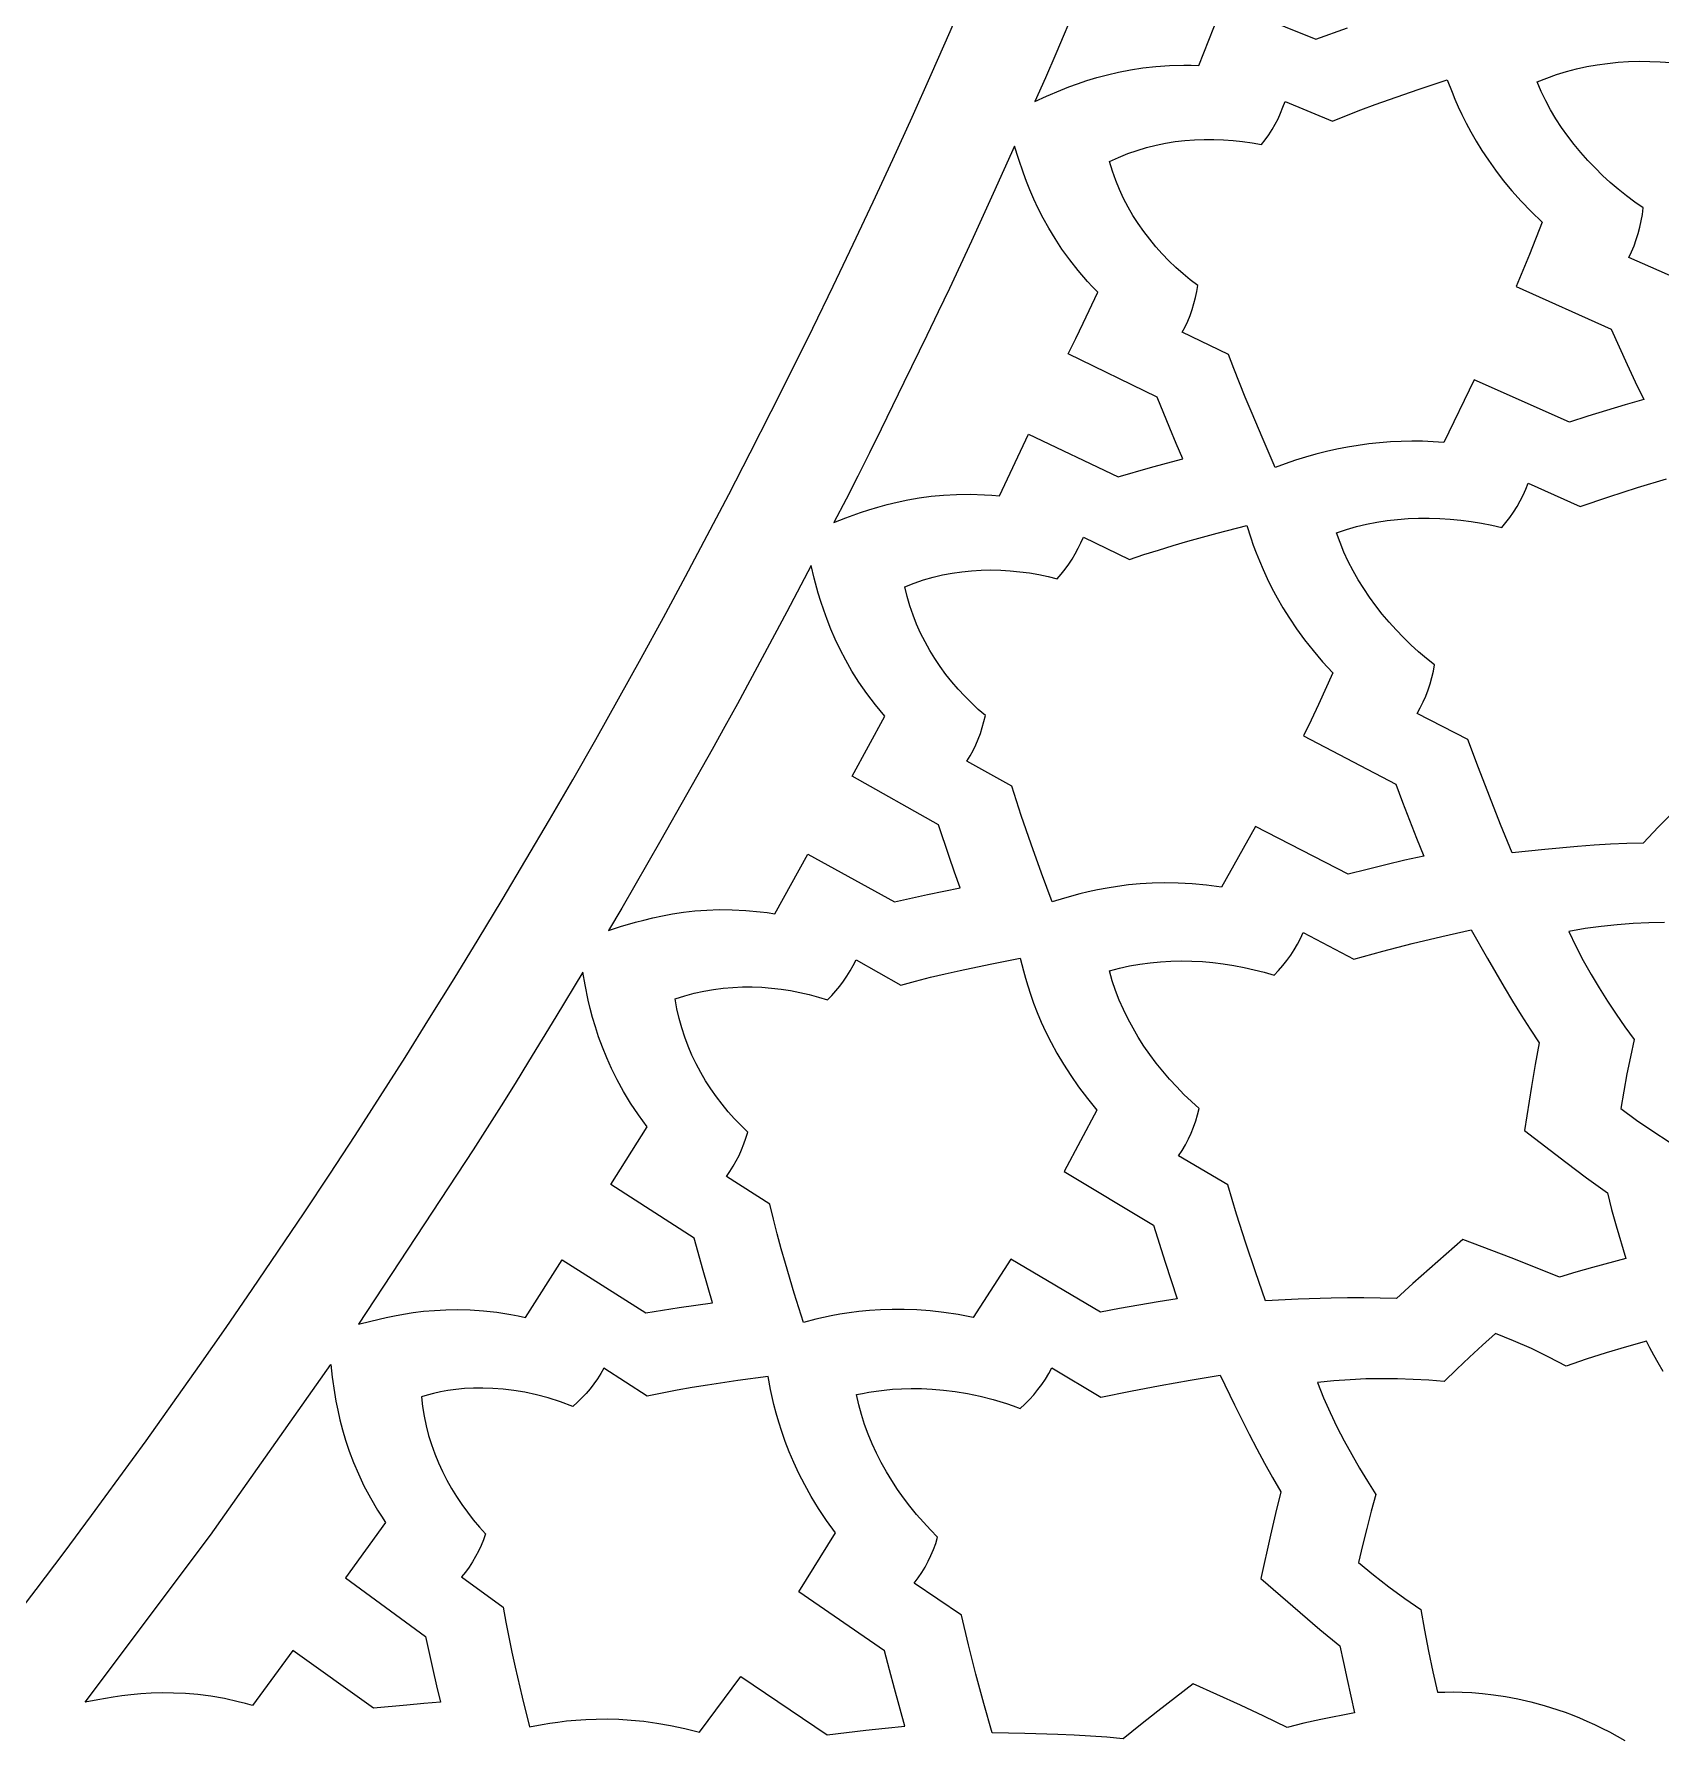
# Model space of a CAD drawing. Extents: x -550 to 550, y -550 to 550.
# Drawn here: x 283.1 to 358.2, y -221.1 to -142.3 of the extents above; entities that cross this region are included whole.
import ezdxf

# ---------------------------------------------------------------- set-up
doc = ezdxf.new("R2010")
doc.units = 0
doc.layers.add('LAYER_1', color=18, linetype='CONTINUOUS')
doc.layers.add('LAYER_10', color=4, linetype='CONTINUOUS')

msp = doc.modelspace()

# ---------------------------------------------------------------- linework, layer by layer
at = {"layer": 'LAYER_1'}
msp.add_lwpolyline([(0, 549.9999999999998, 0.4142135623730951), (-550, -4.34e-14, 0.4142135623730951), (0, -549.9999999999998, 0.4142135623730951), (550, -4.34e-14, 0.4142135623730951)], format="xyb", close=True, dxfattribs=at)
for points in [[(331.2222191807602, -140.9592724454674), (330.278017865209, -143.1768356050736), (329.7957196298548, -144.2811127171955), (329.3046569824219, -145.3815155029297), (329.8492756342868, -145.1372206984361), (330.5091155769344, -144.8547151811519), (330.882187758183, -144.7066902351865), (331.2839983331848, -144.5581808069913), (331.7145249922924, -144.4122096285555), (332.1737454258584, -144.2717994318684), (332.6616373242352, -144.1399729489194), (333.1781783777753, -144.0197529116976), (333.7233462768312, -143.9141620521923), (334.2971187117556, -143.8262231023929), (334.8994733729008, -143.7589587942886), (335.5303879506196, -143.7153918598686), (336.1898401352643, -143.6985450311224), (336.5302608584191, -143.7010862601235), (336.8778076171875, -143.7114410400391), (338.0448608398438, -140.7855529785156), (342.2884216308594, -142.5019226074219), (343.7477800434336, -141.9805857283103)], [(359.1520385742188, -153.6474761962891), (356.7376708984375, -152.5868988037109), (356.8671081199871, -152.3176081360287), (356.9836448045365, -152.0414389577445), (357.0870935432539, -151.7593760023202), (357.177266927307, -151.4724040032174), (357.2539775478637, -151.181507693898), (357.3170379960919, -150.8876718078238), (357.3662608631595, -150.5918810784564), (357.4014587402344, -150.2951202392578), (357.0112709633476, -150.0212191892003), (356.627718800878, -149.7332187133055), (356.2517974240501, -149.4315715879119), (355.8845020040881, -149.116730589358), (355.5268277122165, -148.7891484939823), (355.1797697196599, -148.4492780781231), (354.8443231976424, -148.0975721181189), (354.5214833173888, -147.7344833903082), (354.2122452501231, -147.3604646710294), (353.91760416707, -146.9759687366211), (353.6385552394539, -146.5814483634215), (353.376093638499, -146.1773563277693), (353.1312145354299, -145.7641454060029), (352.904913101471, -145.3422683744606), (352.6981845078466, -144.9121780094809), (352.5120239257812, -144.4743270874023), (352.9539219498997, -144.2941152313462), (353.4049127673535, -144.1337786725467), (353.8639799166606, -143.992947811238), (354.330106936339, -143.871253047654), (354.802277364907, -143.7683247820289), (355.2794747408824, -143.6837934145966), (355.7606826027836, -143.6172893455914), (356.2448844891284, -143.5684429752473), (356.7310639384351, -143.5368847037984), (357.2182044892216, -143.5222449314787), (357.7052896800062, -143.5241540585223), (358.1913030493068, -143.5422424851633), (358.6752281356415, -143.5761406116358)], [(358.8335143093562, -178.1594799665328), (358.1128990000742, -178.8876686408443), (357.4064636230469, -179.6294250488281), (356.6481811082214, -179.6519793910823), (355.890431756236, -179.6883169737998), (355.133182342455, -179.736302839665), (354.376399642243, -179.7938020313621), (352.864101483984, -179.9288005629895), (351.353271484375, -180.0762329101562), (350.8210214539707, -178.7771041088403), (350.3007061976722, -177.4730528502574), (349.7958398444907, -176.1630278398857), (349.3099365234375, -174.8459777832031), (346.9634399414062, -173.6429595947266), (347.1094833825127, -173.3824131460879), (347.2430973387347, -173.1141960104928), (347.3640271464815, -172.8392779789162), (347.4720181421628, -172.5586288423329), (347.566815662188, -172.2732183917178), (347.6481650429665, -171.9840164180456), (347.715811620908, -171.6919927122913), (347.7695007324219, -171.3981170654297), (347.396872894591, -171.1016889351513), (347.0317106949856, -170.7915699519602), (346.6749837871351, -170.4682736469013), (346.3276618245691, -170.1323135510195), (345.9907144608165, -169.7842031953597), (345.665111349407, -169.424456110967), (345.3518221438696, -169.053585828886), (345.0518164977339, -168.6721058801618), (344.7660640645291, -168.2805297958394), (344.4955344977845, -167.8793711069634), (344.2411974510296, -167.469143344579), (344.0040225777935, -167.0503600397311), (343.7849795316057, -166.6235347234644), (343.5850379659955, -166.189180926824), (343.4051675344922, -165.7478121808547), (343.246337890625, -165.2999420166016), (343.6989187648971, -165.1469903570316), (344.159335455111, -165.0143955457331), (344.6266011860905, -164.9017261314642), (345.0997291826595, -164.8085506629827), (345.5777326696419, -164.7344376890468), (346.0596248718616, -164.6789557584145), (346.5444190141424, -164.6416734198436), (347.0311283213082, -164.6221592220924), (347.5187660181829, -164.6199817139186), (348.0063453295904, -164.6347094440805), (348.4928794803544, -164.6659109613359), (348.977381695299, -164.7131548144429), (349.4588651992478, -164.7760095521595), (349.936343217025, -164.8540437232437), (350.4088289734542, -164.9468258764535), (350.8753356933594, -165.0539245605469), (351.0674652343347, -164.8259380087484), (351.2491760664263, -164.5882859084649), (351.419908301441, -164.3418047606989), (351.5791020511854, -164.0873310664531), (351.7261974274661, -163.8257013267304), (351.86063454209, -163.5577520425332), (351.9818535068637, -163.2843197148644), (352.0892944335938, -163.0062408447266), (354.4924926757812, -164.0905609130859), (355.8147093615976, -163.6398802495741), (357.1439768246009, -163.2098989676845), (358.4796936804796, -162.8003496716792)], [(358.3930033264468, -183.3040658647113), (357.6682626903822, -183.3201725577013), (356.9402110978394, -183.3537521967916), (356.2079563297366, -183.4071372596778), (355.4706061669921, -183.4826602240553), (354.7272683905238, -183.5826535676196), (353.97705078125, -183.7094497680664), (354.298666197104, -184.392772723338), (354.6385820459369, -185.0551965694318), (354.9953823818601, -185.6987554955613), (355.3676512589846, -186.32548369094), (355.7539727314215, -186.9374153447817), (356.1529308532821, -187.5365846462996), (356.5631096786775, -188.1250257847074), (356.9830932617188, -188.7047729492188), (356.8137081077797, -189.5003155645846), (356.6554993377505, -190.2982370643306), (356.5084309745297, -191.0982889637961), (356.3724670410156, -191.9002227783203), (357.1014093270421, -192.4324497844302), (357.8471927047848, -192.9416111824115), (358.6086802672444, -193.4269732147731)], [(358.3334244338229, -204.0349616223858), (358.0990215494855, -203.6465910592642), (357.893540753837, -203.2825336429225), (357.715331724882, -202.9459801757063), (357.562744140625, -202.6401214599609), (356.6263809870544, -202.9015467451593), (355.6951039766348, -203.1812064635506), (354.7695617210617, -203.4792564804401), (353.8504028320312, -203.7958526611328), (353.051279041119, -203.3783970926215), (352.2389454313868, -202.9862259336998), (351.414614386723, -202.6199504444028), (350.5794982910156, -202.2801818847656), (349.9766311446581, -202.8221176387492), (349.3813271521132, -203.3724681693683), (348.7938230234531, -203.9311341758502), (348.21435546875, -204.4980163574219), (347.498535892976, -204.4466989520104), (346.7805224923672, -204.4077097066519), (346.0592559527042, -204.3832506083475), (345.3336769597678, -204.3755236440983), (344.6027261993384, -204.3867308009055), (343.8653443571966, -204.41907406577), (343.1204721191231, -204.4747554256931), (342.3670501708984, -204.5559768676758), (342.6460963115501, -205.2566582324756), (342.9447240749626, -205.9376006246894), (343.2613906947258, -206.600745681961), (343.5945534044299, -207.2480350419342), (343.9426694376646, -207.8814103422528), (344.3041960280201, -208.5028132205606), (344.6775904090863, -209.1141853145013), (345.0613098144531, -209.7174682617188), (344.8426377052702, -210.5001871340483), (344.6350066265495, -211.2859897124468), (344.4383863336751, -212.0746218669949), (344.2527465820312, -212.8658294677734), (344.9483169436294, -213.4405744155642), (345.6620952188217, -213.9932831397394), (346.3929780452477, -214.5231700267108), (347.1398620605469, -215.0294494628906), (347.3022380491857, -215.9923713078431), (347.4838722087293, -216.9520411260304), (347.6843124514082, -217.9079727908704), (347.9031066894531, -218.8596801757812), (348.2438993349577, -218.8482773678331), (348.623810602948, -218.8449426299396), (349.0408119640051, -218.8526316120503), (349.49287488871, -218.8742999641148), (349.9779708476439, -218.9129033360828), (350.4940713113877, -218.9713973779039), (351.0391477505226, -219.0527377395277), (351.6111716356296, -219.1598800709039), (352.2081144372899, -219.295780021982), (352.8279476260843, -219.4633932427117), (353.4686426725942, -219.6656753830427), (353.7961794770489, -219.780740938668), (354.1281710474004, -219.9055820929246), (354.4643638174712, -220.0405683020563), (354.8045042210841, -220.1860690223069), (355.1483386920616, -220.3424537099201), (355.4956136642264, -220.5100918211394), (355.8460755714011, -220.6893528122087), (356.1994708474083, -220.8806061393716), (356.5555459260707, -221.0842212588718)]]:
    msp.add_lwpolyline(points, dxfattribs=at)
for points in [[(332.7596893310547, -148.1554336547852), (333.1769737993635, -147.9602422122367), (333.601026712732, -147.7869363925649), (334.0309936689862, -147.6350023566028), (334.466020265952, -147.5039262651835), (334.9052521014553, -147.3931942791401), (335.3478347733219, -147.3022925593057), (335.7929138793778, -147.2307072665135), (336.2396350174488, -147.1779245615965), (336.687143785361, -147.1434306053878), (337.1345857809401, -147.1267115587207), (337.5811066020121, -147.1272535824281), (338.0258518464029, -147.1445428373431), (338.4679671119384, -147.1780654842989), (338.9065979964445, -147.2273076841287), (339.340890097747, -147.2917555976654), (339.7699890136719, -147.3708953857422), (339.9482426765125, -147.1491501166204), (340.1146592829193, -146.9173357424335), (340.2692036387322, -146.6765754931633), (340.411840549791, -146.4279925987914), (340.5425348219355, -146.1727102892996), (340.6612512610055, -145.9118517946696), (340.7679546728408, -145.6465403448831), (340.8626098632812, -145.3778991699219), (343.0532836914062, -146.2855834960938), (343.7055064867383, -146.0203664392101), (344.3619824556408, -145.7657940641154), (345.0220949271111, -145.5204732008833), (345.6852272301468, -145.2830106795872), (347.0180846469037, -144.8260879830975), (348.3556213378906, -144.3838806152344), (348.5755109368126, -144.9487586843138), (348.7094499026661, -145.2710316384763), (348.8616809474667, -145.617308494445), (349.0339260472286, -145.9856752187633), (349.227907177966, -146.3742177779743), (349.4453463156931, -146.7810221386215), (349.6879654364242, -147.204174267248), (349.9574865161732, -147.6417601303972), (350.2556315309543, -148.0918656946122), (350.5841224567818, -148.5525769264365), (350.9446812696697, -149.0219797924133), (351.3390299456322, -149.4981602590858), (351.7688904606836, -149.9792042929975), (352.235984790838, -150.4631978606914), (352.7420349121094, -150.9482269287109), (352.15341712752, -152.4413152263242), (351.5413513183594, -153.9249572753906), (355.929443359375, -155.8971252441406), (356.2921291023238, -156.7129526626662), (356.6625711377378, -157.5253878163859), (357.041269993199, -158.3340936004869), (357.4287261962891, -159.1387329101562), (356.5659140938967, -159.3867612534928), (355.7058827373858, -159.6439540402459), (354.848550423559, -159.9097285837315), (353.9938354492188, -160.1835021972656), (349.5918273925781, -158.2420959472656), (348.1968078613281, -161.1328735351562), (347.7058059294463, -161.0962282622846), (347.2127347015953, -161.0752382443567), (346.718164487207, -161.0696413685941), (346.2226655957134, -161.0791755222181), (345.7268083365464, -161.1035785924501), (345.2311630191379, -161.1425884665115), (344.7362999529197, -161.1959430316236), (344.2427894473241, -161.2633801750079), (343.7512018117827, -161.3446377838857), (343.2621073557276, -161.4394537454784), (342.7760763885908, -161.5475659470075), (342.2936792198039, -161.6687122756941), (341.8154861587993, -161.8026306187598), (341.3420675150086, -161.949058863426), (340.8739935978638, -162.1077348969141), (340.4118347167969, -162.2783966064453), (339.8477114653937, -160.983545385341), (339.2934031359871, -159.684267506422), (339.0233462736519, -159.0317599206281), (338.759843189759, -158.376695290796), (338.504260566956, -157.7185901570639), (338.2579650878906, -157.0569610595703), (336.1171264648438, -156.0361175537109), (336.2478912492992, -155.7827986919773), (336.367279486372, -155.5230098150861), (336.4750823617537, -155.2575772325017), (336.5710910611358, -154.9873272536882), (336.65509677021, -154.71308618811), (336.7268906746677, -154.4356803452313), (336.7862639602005, -154.1559360345165), (336.8330078125, -153.8746795654297), (336.4887493858574, -153.6097302685729), (336.1519193303168, -153.3310563489965), (335.8234880241148, -153.0389558380674), (335.5044258454884, -152.7337267671524), (335.1957031726741, -152.4156671676182), (334.8982903839091, -152.0850750708317), (334.61315785743, -151.7422485081597), (334.3412759714735, -151.387485510969), (334.0836151042765, -151.0210841106263), (333.8411456340758, -150.6433423384985), (333.6148379391082, -150.2545582259524), (333.4056623976105, -149.8550298043547), (333.2145893878195, -149.4450551050724), (333.0425892879721, -149.0249321594721), (332.8906324763049, -148.5949589989208)], [(320.0302734375, -164.8199615478516), (320.5874940028333, -164.6091987854904), (321.2615100043492, -164.3659916708084), (321.6418314000543, -164.2398722512293), (322.0507697824593, -164.1148226674287), (322.4881311941158, -163.9939032273594), (322.9537216775752, -163.8801742389744), (323.4473472753889, -163.7766960102265), (323.9688140301084, -163.6865288490687), (324.5179279842851, -163.6127330634539), (325.0944951804706, -163.5583689613348), (325.6983216612162, -163.5264968506645), (326.3292134690734, -163.5201770393958), (326.9869766465935, -163.5424698354817), (327.3258743872746, -163.5653023075179), (327.6714172363281, -163.596435546875), (329.0198669433594, -160.749755859375), (333.1532897949219, -162.7168884277344), (334.6440412726871, -162.2851438120752), (335.3919836567431, -162.0779595052683), (336.1421966552734, -161.8787841796875), (335.8362450100913, -161.1710299863541), (335.5380567982927, -160.4600678510441), (334.9586486816406, -159.0313568115234), (330.84375, -157.0263366699219), (331.1950235926244, -156.3217195206425), (331.5388652860033, -155.6134086710184), (332.2117614746094, -154.1896667480469), (331.9705983611798, -153.9386042523591), (331.7400256301933, -153.6875665750029), (331.3095449580851, -153.1865907764092), (330.9181067433569, -152.6887895545149), (330.5634982710809, -152.1962131115689), (330.2435068263289, -151.7109116498205), (329.9559196941731, -151.2349353715186), (329.6985241596855, -150.7703344789123), (329.469107507938, -150.3191591742506), (329.2654570240028, -149.8834596597827), (329.0853599929519, -149.4652861377575), (328.9266036998573, -149.0666888104241), (328.786975429791, -148.6897178800316), (328.5562520990317, -148.0088560190655), (328.37548828125, -147.4391021728516), (327.3820092561368, -149.6350070516735), (326.3798234022655, -151.8271038853816), (325.360516374605, -154.0112865174878), (324.8418129377819, -155.0991268340377), (324.315673828125, -156.1834487915039), (323.2610437725751, -158.3512817231478), (322.206672821466, -160.5191658241821), (321.6742380417119, -161.6003828455199), (321.1354522760302, -162.6783195979643), (320.5881769370749, -163.751878394435)], [(323.3103485107422, -167.7940063476562), (323.7380740911879, -167.6249753577548), (324.1711483860021, -167.4779086528861), (324.6087612684817, -167.35226786137), (325.0501026119236, -167.2475146115262), (325.4943622896247, -167.1631105316748), (325.9407301748819, -167.0985172501354), (326.3883961409922, -167.0531963952278), (326.8365500612524, -167.026609595272), (327.2843818089594, -167.0182184785877), (327.7310812574101, -167.0274846734948), (328.1758382799014, -167.053869808313), (328.6178427497304, -167.0968355113623), (329.0562845401937, -167.1558434109623), (329.4903535245884, -167.230355135433), (329.9192395762113, -167.3198323130942), (330.3421325683594, -167.4237365722656), (330.5289388043155, -167.2090519071374), (330.7064515378216, -166.985524589501), (330.8741894040843, -166.7538611372039), (331.0316710383104, -166.5147680680935), (331.1784150757067, -166.2689519000173), (331.3139401514799, -166.0171191508228), (331.4377649008369, -165.7599763383574), (331.5494079589844, -165.4982299804688), (333.681884765625, -166.5352935791016), (334.3501338295653, -166.310212634421), (335.0219698421614, -166.09599837433), (335.6968639107017, -165.8912256783847), (336.3742871424745, -165.6944694261414), (337.7346055248707, -165.3193057709856), (339.0986938476562, -164.9591064453125), (339.2833015176946, -165.5356361769608), (339.3971187290508, -165.8650833348229), (339.5277259623664, -166.2195731582773), (339.6769590459426, -166.5972965004991), (339.8466538080801, -166.9964442146638), (340.0386460770802, -167.4152071539465), (340.2547716812437, -167.8517761715225), (340.4968664488718, -168.3043421205671), (340.7667662082655, -168.7710958542553), (341.0663067877258, -169.2502282257627), (341.3973240155538, -169.7399300882643), (341.7616537200504, -170.2383922949355), (342.1611317295167, -170.7438056989515), (342.5975938722537, -171.2543611534875), (343.0728759765625, -171.7682495117188), (342.405358656805, -173.2283226748287), (342.0668965705235, -173.956147764897), (341.719970703125, -174.679931640625), (345.9823303222656, -176.9110260009766), (346.2940390503265, -177.7462502591471), (346.6136950045048, -178.5785632486625), (346.9418148883154, -179.4076606691445), (347.2789154052734, -180.2332382202148), (346.4012628958691, -180.4283897225671), (345.5258255022565, -180.6328693969762), (344.6525548558066, -180.8460772604704), (343.7814025878906, -181.0674133300781), (339.5032653808594, -178.8661346435547), (337.9293823242188, -181.6638488769531), (337.2384849890201, -181.5728555706792), (336.5727046125478, -181.5119628686081), (335.9324351593867, -181.4785504991517), (335.318070594122, -181.469998190722), (334.7300048813385, -181.483685671731), (334.1686319856211, -181.5169926705906), (333.634345871555, -181.5672989157127), (333.1275405037248, -181.6319841355094), (332.6486098467159, -181.7084280583927), (332.197947865113, -181.7940104127743), (331.7759485235011, -181.8861109270664), (331.3830057864652, -181.9821093296808), (330.6858659844614, -182.1753187135247), (330.1096801757812, -182.3526763916016), (329.620610653029, -181.0228661049601), (329.1375582871352, -179.6906288201277), (328.9030981543626, -179.0221482300385), (328.6759138504277, -178.35131870238), (328.4579292218713, -177.6775595078113), (328.2510681152344, -177.0002899169922), (326.1752319335938, -175.8533325195312), (326.3215884608696, -175.6087912552711), (326.4570141183514, -175.3570854940039), (326.5812416762903, -175.0990247579991), (326.6940039049378, -174.8354185695256), (326.7950335745452, -174.5670764508526), (326.8840634553638, -174.2948079242493), (326.9608263176452, -174.0194225119848), (327.0250549316406, -173.7417297363281), (326.6977170143169, -173.4569529571376), (326.3786081739981, -173.1589142730992), (326.0686841446407, -172.8479710657488), (325.7689006602013, -172.5244807166225), (325.4802134546365, -172.188800607256), (325.203578261903, -171.8412881191854), (324.9399508159573, -171.4823006339465), (324.6902868507561, -171.1121955330754), (324.4555421002561, -170.7313301981079), (324.2366722984137, -170.34006201058), (324.0346331791857, -169.9387483520276), (323.8503804765287, -169.5277466039867), (323.6848699243992, -169.1074141479932), (323.5390572567538, -168.678108365583), (323.4138982075493, -168.240186638292)], [(309.6127624511719, -183.6714019775391), (310.1802150981041, -183.4937882950044), (310.8659241986148, -183.2900872872075), (311.2521879210271, -183.186134961036), (311.666891359312, -183.0848779131892), (312.1096597142955, -182.9893885135475), (312.5801181868036, -182.9027391319907), (313.0778919776624, -182.8280021383991), (313.6026062876978, -182.7682499026527), (314.1538863177358, -182.7265547946317), (314.7313572686024, -182.7059891842161), (315.3346443411236, -182.7096254412861), (315.9633727361255, -182.7405359357219), (316.617167654434, -182.8017930374035), (316.9533479350863, -182.8447616815489), (317.295654296875, -182.8964691162109), (318.820068359375, -180.1401214599609), (322.82861328125, -182.3510284423828), (324.3452051467863, -182.0107268651069), (325.1055295583645, -181.8494036587834), (325.8676300048828, -181.6962203979492), (325.605855403695, -180.9721676976285), (325.352028371557, -180.2453864471144), (324.8617248535156, -178.7860870361328), (320.8740844726562, -176.5385284423828), (322.387451171875, -173.7767181396484), (322.1621721999478, -173.5119586434028), (321.9474622498647, -173.2478515584421), (321.5485825011141, -172.7225519971916), (321.1884780973902, -172.2027342055296), (320.86481521046, -171.6903129330888), (320.5752600120906, -171.1872029295015), (320.3174786740487, -170.6953189444005), (320.0891373681015, -170.2165757274182), (319.8879022660161, -169.7528880281873), (319.7114395395593, -169.3061705963403), (319.5574153604981, -168.8783381815098), (319.4234959005996, -168.4713055333284), (319.3073473316306, -168.0869874014286), (319.1190275535495, -167.3941536850041), (318.9737854003906, -166.8151550292969), (317.8490391879923, -168.9469332340048), (316.7213907796364, -171.0773643996786), (315.5771403042162, -173.1988145984232), (314.9945080816361, -174.25378623273), (314.402587890625, -175.3036499023438), (313.2149770861798, -177.4015913716321), (312.0307356733515, -179.5013166274301), (310.8349640092966, -181.5941465394837), (310.2280981946707, -182.6352635134021)], [(332.7546081542969, -185.5362014770508), (333.2143296358475, -185.411468538923), (333.680587511435, -185.3070888427848), (334.1524311256237, -185.2226191496226), (334.6289098229779, -185.1576162204231), (335.1090729480622, -185.1116368161727), (335.5919698454411, -185.0842376978579), (336.0766498596789, -185.0749756264653), (336.5621623353403, -185.0834073629814), (337.0475566169896, -185.1090896683926), (337.5318820491912, -185.1515793036855), (338.0141879765095, -185.2104330298466), (338.4935237435092, -185.2852076078624), (338.9689386947546, -185.3754597987195), (339.4394821748101, -185.4807463634043), (339.9042035282402, -185.6006240629033), (340.3621520996094, -185.7346496582031), (340.5682313690716, -185.5190530713808), (340.764537935775, -185.2931756311931), (340.9504554808035, -185.0578121983393), (341.1253676852407, -184.8137576335187), (341.2886582301702, -184.5618067974307), (341.4397107966759, -184.3027545507744), (341.5779090658413, -184.0373957542494), (341.70263671875, -183.7665252685547), (344.0366821289062, -184.9926147460938), (345.3860015031066, -184.6231433168102), (346.7410842288985, -184.2747362015729), (348.1013496327215, -183.9470954459984), (349.4662170410156, -183.6399230957031), (350.2138101025536, -184.9653229366875), (350.9774007361494, -186.2819650244971), (351.3688959509726, -186.9343591277455), (351.7688315290143, -187.5813924528413), (352.1786877936761, -188.2220078864981), (352.5999450683594, -188.8551483154297), (352.4129206041291, -189.8669703176469), (352.2450815597226, -190.8822929140348), (351.9270935058594, -192.9160461425781), (353.8281061381109, -194.3738565684721), (354.7860483276717, -195.0927217257473), (355.7569580078125, -195.7937164306641), (355.947674155062, -196.5574144817992), (356.1567209789098, -197.3165276241582), (356.5960083007812, -198.829460144043), (355.0593495000634, -199.2406502774164), (354.2942125907133, -199.4565827763798), (353.5345764160156, -199.6903991699219), (352.4285484841106, -199.2331316374923), (351.3140695493145, -198.7964457036049), (349.0757141113281, -197.9466247558594), (347.5327665760216, -199.2979838703078), (346.7673734955445, -199.9803462595571), (346.0152587890625, -200.6771087646484), (345.2591439717033, -200.6537358282824), (344.5026991079059, -200.6440574687059), (343.7460417893151, -200.6462517571034), (342.9892896075757, -200.6584967646594), (341.4759710212311, -200.7058512219844), (339.9636840820312, -200.7715454101562), (339.4979903905988, -199.4434633190244), (339.0519763074761, -198.1084759828035), (338.6261929426857, -196.7669114828176), (338.22119140625, -195.4190979003906), (335.9509582519531, -194.0779876708984), (336.113028429574, -193.8272071754265), (336.2631847632525, -193.5679925419548), (336.4011064232322, -193.3012946968859), (336.5264725797566, -193.0280645666225), (336.6389624030693, -192.7492530775675), (336.7382550634137, -192.4658111561236), (336.8240297310334, -192.1786897286934), (336.8959655761719, -191.8888397216797), (336.5422028972303, -191.5709834967735), (336.1967025507651, -191.2398996247353), (335.860406260962, -190.8961602109395), (335.5342557520067, -190.5403373607606), (335.2191927480851, -190.1730031795732), (334.9161589733829, -189.7947297727517), (334.6260961520859, -189.4060892456706), (334.3499460083799, -189.0076537037043), (334.0886502664505, -188.5999952522275), (333.8431506504837, -188.1836859966146), (333.6143888846649, -187.7592980422401), (333.4033066931803, -187.3274034944785), (333.2108458002154, -186.8885744587042), (333.037947929956, -186.4433830402918), (332.8855548065879, -185.9924013446159)], [(312.706298828125, -186.8345642089844), (313.1423337930685, -186.6923004624068), (313.5823254750851, -186.5718156606442), (314.0255046489559, -186.4725767204361), (314.4711020894621, -186.3940505585217), (314.9183485713843, -186.3357040916406), (315.3664748695037, -186.2970042365322), (315.8147117586014, -186.277417909936), (316.2622900134581, -186.2764120285914), (316.7084404088549, -186.2934535092378), (317.1523937195729, -186.3280092686147), (317.5933807203929, -186.3795462234615), (318.0306321860961, -186.4475312905178), (318.4633788914633, -186.5314313865227), (318.8908516112757, -186.630713428216), (319.312281120314, -186.7448443323369), (319.7268981933594, -186.873291015625), (319.9268409418587, -186.6706627605634), (320.1180718844183, -186.4586354463354), (320.3000636799771, -186.2378815254187), (320.4722889874744, -186.0090734502911), (320.6342204658488, -185.7728836734304), (320.7853307740394, -185.5299846473142), (320.9250925709852, -185.2810488244203), (321.052978515625, -185.0267486572266), (323.11962890625, -186.1895141601562), (323.8014249356037, -186.0055297347413), (324.4861310064024, -185.8325938430607), (325.1733074949581, -185.669254632763), (325.8625147775822, -185.5140602514972), (327.2452632302833, -185.2222985666558), (328.630859375, -184.9456939697266), (328.7795732116747, -185.5316854881195), (328.8728977777462, -185.8670534723884), (328.9814569800614, -186.2284072126079), (329.1071929719361, -186.6140499132046), (329.2520479066861, -187.0222847786053), (329.4179639376273, -187.4514150132367), (329.6068832180752, -187.8997438215254), (329.8207479013457, -188.3655744078981), (330.0615001407547, -188.8472099767816), (330.3310820896178, -189.3429537326025), (330.6314359012507, -189.8511088797876), (330.9645037289694, -190.3699786227635), (331.3322277260894, -190.8978661659569), (331.7365500459267, -191.4330747137945), (332.1794128417969, -191.9739074707031), (330.6601257324219, -194.8027496337891), (334.7825012207031, -197.285400390625), (335.3242620356363, -198.9889019312153), (335.6021970303212, -199.8384698919391), (335.8886260986328, -200.6853179931641), (334.9993821267875, -200.8267149821456), (334.111774905435, -200.9775463078094), (333.2257944220389, -201.1372164790802), (332.3414306640625, -201.3051300048828), (328.2024230957031, -198.8518524169922), (326.455810546875, -201.5453948974609), (325.7723675133188, -201.4130416391628), (325.112058764377, -201.3119816326545), (324.4754580998689, -201.2396942705124), (323.8631393196135, -201.1936589453131), (323.2756762234304, -201.1713550496328), (322.7136426111388, -201.1702619760481), (322.177612282558, -201.1878591171353), (321.6681590375073, -201.2216258654709), (321.1858566758059, -201.2690416136312), (320.7312789972733, -201.3275857541927), (320.3049998017286, -201.3947376797318), (319.9075928889912, -201.4679767828249), (319.2016911112153, -201.6226340919787), (318.6181640625, -201.7713928222656), (318.1980346102798, -200.4157422063602), (317.792514607513, -199.0553835315111), (317.5989307188619, -198.3726721075676), (317.4134362755991, -197.6878637915901), (317.2375103053993, -197.0006519578125), (317.0726318359375, -196.3107299804688), (315.0691833496094, -195.0417175292969), (315.2305722042297, -194.8069298062996), (315.3815086462901, -194.564306176124), (315.5216706120325, -194.3146369181785), (315.6507360376993, -194.0587123118721), (315.7683828595326, -193.7973226366134), (315.8742890137746, -193.5312581718112), (315.9681324366674, -193.2613091968741), (316.0495910644531, -192.9882659912109), (315.7402945595551, -192.6847650147693), (315.4400010797749, -192.3685062607428), (315.1496482837339, -192.0399062419012), (314.8701738300531, -191.6993814710141), (314.6025153773541, -191.3473484608512), (314.3476105842578, -190.9842237241822), (314.1063971093856, -190.6104237737768), (313.8798126113587, -190.2263651224046), (313.6687947487984, -189.8324642828352), (313.4742811803259, -189.4291377678385), (313.2972095645625, -189.0168020901841), (313.1385175601295, -188.5958737626415), (312.9991428256479, -188.1667692979806), (312.8800230197392, -187.729905208971), (312.7820958010244, -187.2856980083824)], [(298.0729370117188, -201.8580169677734), (298.648592864062, -201.7093696210626), (299.3445370134612, -201.5443694122453), (299.7361703868149, -201.4631687175504), (300.1561396591424, -201.3867978869334), (300.6038661053468, -201.3182296135958), (301.0787710003315, -201.260436590739), (301.5802756189996, -201.2163915115646), (302.1078012362545, -201.189067069274), (302.6607691269995, -201.1814359570688), (303.2386005661376, -201.1964708681504), (303.8407168285722, -201.2371444957203), (304.4665391892066, -201.3064295329801), (305.1154889229439, -201.4072986731312), (305.4484557031335, -201.4705062484164), (305.7869873046875, -201.542724609375), (307.4814147949219, -198.8876647949219), (311.3507385253906, -201.3344573974609), (312.8876030183271, -201.0872018996205), (313.6575187725, -200.9724879210967), (314.4287109375, -200.8659973144531), (313.9961158311186, -199.3792501999875), (313.5788269042969, -197.888427734375), (309.7317199707031, -195.4057922363281), (311.4125366210938, -192.7423858642578), (311.2038897963743, -192.4649554909583), (311.0057569986774, -192.1887998462323), (310.6398094668381, -191.6411993583621), (310.3122459905479, -191.1013576323695), (310.0206185347787, -190.5710478999768), (309.7624790645027, -190.0520433929064), (309.5353795446919, -189.5461173428805), (309.3368719403181, -189.0550429816215), (309.1645082163537, -188.5805935408518), (309.0158403377706, -188.1245422522936), (308.8884202695407, -187.6886623476692), (308.7797999766363, -187.2747270587011), (308.6875314240292, -186.8845096171114), (308.5422573995954, -186.1823212029569), (308.4330139160156, -185.5962829589844), (307.1810012869964, -187.6560470359645), (305.9315245195682, -189.7176007304781), (305.3019500180517, -190.7453675009195), (304.666065002854, -191.7691642556755), (304.0215546476155, -192.7875185213901), (303.3661041259766, -193.798957824707)], [(285.4563598632812, -219.3142395019531), (291.2456665039062, -211.6038360595703), (296.7901000976562, -203.7155303955078), (296.8630779940356, -204.3063824198284), (296.9649236687185, -205.0152593749996), (297.0330543849259, -205.4098963100908), (297.1160610001116, -205.8291664080187), (297.2164964990765, -206.2714453121579), (297.3369138666213, -206.7351086658831), (297.4798660875467, -207.218532112569), (297.6479061466538, -207.7200912955903), (297.8435870287432, -208.2381618583216), (298.0694617186157, -208.7711194441376), (298.3280832010721, -209.317339696413), (298.6220044609133, -209.8751982585224), (298.95377848294, -210.4430707738406), (299.1346580875232, -210.7302546525075), (299.3259582519531, -211.0193328857422), (297.4812316894531, -213.5721130371094), (301.1727600097656, -216.2802124023438), (301.5066435343833, -217.8029904047097), (301.6824337738381, -218.5624894929451), (301.8663177490234, -219.3201675415039), (301.0888851335749, -219.3794105379206), (300.3122175400451, -219.4469281180704), (298.7607421875, -219.5999145507812), (295.04443359375, -216.9259490966797), (293.1865539550781, -219.4691314697266), (292.8525048100024, -219.3764999628983), (292.5234768949231, -219.2931961490409), (291.8808628583608, -219.1531061006715), (291.2594680526047, -219.045930325485), (290.6600486848683, -218.9687378243478), (290.0833609623651, -218.9185975981265), (289.5301610923085, -218.8925786476875), (289.0012052819121, -218.8877499738973), (288.4972497383895, -218.9011805776224), (288.019050668954, -218.9299394597293), (287.5673642808192, -218.9710956210845), (287.1429467811987, -219.0217180625545), (286.7465543773058, -219.0788757850057), (286.0408696855571, -219.201073076318)], [(323.2978515625, -220.4220657348633), (322.8234904905046, -218.6866333642117), (322.5943131436118, -217.8169388688323), (322.3724670410156, -216.9454193115234), (318.4061889648438, -214.2208557128906), (320.1000366210938, -211.4932556152344), (319.6911058059551, -210.9275221492133), (319.3203026425494, -210.3696814807209), (318.9855853137385, -209.821311942097), (318.6849120023843, -209.2839918656815), (318.4162408913485, -208.7592995838142), (318.177530163493, -208.248813428835), (317.9667380016796, -207.7541117330837), (317.7818225887701, -207.2767728289002), (317.6207421076264, -206.8183750486244), (317.4814547411101, -206.3804967245961), (317.3619186720832, -205.9647161891552), (317.2600920834076, -205.5726117746415), (317.101400078557, -204.8657446377553), (316.9890441894531, -204.2725219726562), (315.5870454977258, -204.4642711335678), (314.1869586615785, -204.6712809662827), (313.4885045305515, -204.7841926398723), (312.7915751728646, -204.90534028778), (312.0965195249994, -205.0361975121281), (311.4036865234375, -205.1782379150391), (309.4102172851562, -203.8939361572266), (309.2665706287218, -204.1397788311097), (309.1113976796415, -204.3795119798809), (308.9452714755872, -204.6125025446249), (308.7687650542306, -204.8381174664262), (308.5824514532437, -205.0557236863696), (308.3869037102982, -205.2646881455397), (308.182694863066, -205.4643777850211), (307.9703979492188, -205.6541595458984), (307.3958622938986, -205.4412649148045), (306.8353349073792, -205.2631981325496), (306.2897545809577, -205.1177841501017), (305.7600601059316, -205.0028479184284), (305.2471902735982, -204.9162143884978), (304.7520838752546, -204.8557085112776), (304.2756797021984, -204.8191552377357), (303.8189165457269, -204.8043795188399), (303.3827331971373, -204.809206305558), (302.9680684477269, -204.831460548858), (302.5758610887932, -204.8689671997075), (302.2070499116334, -204.9195512090746), (301.8625737075448, -204.9810375279269), (301.5433712678247, -205.0512511072324), (301.2503813837706, -205.1280168979589), (300.9845428466797, -205.2091598510742), (301.032415244629, -205.6635335528328), (301.102851724498, -206.1123437512379), (301.1949365952304, -206.5551160699381), (301.3077541657699, -206.9913761325817), (301.4403887450604, -207.4206495628171), (301.5919246420456, -207.8424619842929), (301.7614461656693, -208.2563390206574), (301.9480376248752, -208.661806295559), (302.1507833286071, -209.0583894326463), (302.3687675858087, -209.4456140555675), (302.6010747054239, -209.8230057879713), (302.8467889963964, -210.1900902535059), (303.1049947676699, -210.5463930758198), (303.3747763281882, -210.8914398785615), (303.6552179868951, -211.2247562853794), (303.9454040527344, -211.5458679199219), (303.8470303483891, -211.813190001215), (303.7364848778003, -212.0766462488441), (303.6141396941509, -212.3354680221119), (303.4803668506243, -212.5888866803214), (303.3355384004033, -212.8361335827753), (303.1800263966712, -213.0764400887766), (303.0142028926112, -213.3090375576282), (302.8384399414062, -213.5331573486328), (304.7623291015625, -214.9196624755859), (304.8844571808182, -215.6173597087241), (305.0177859300572, -216.313027043179), (305.1608195505031, -217.0068798985443), (305.3120622433798, -217.6991336944135), (305.6331916513211, -219.079705786039), (305.9692077636719, -220.4564666748047), (306.5615231033314, -220.3435917707403), (306.9040222401441, -220.286481716842), (307.2764510704543, -220.2322299434556), (307.6780861308938, -220.1833164618981), (308.1082039580944, -220.1422212834864), (308.5660810886877, -220.1114244195373), (309.0509940593055, -220.0934058813678), (309.5622194065795, -220.0906456802949), (310.0990336671415, -220.1056238276354), (310.6607133776232, -220.1408203347063), (311.2465350746563, -220.1987152128245), (311.8557752948726, -220.281788473307), (312.4877105749036, -220.3925201274707), (313.1416174513814, -220.5333901866325), (313.8167724609375, -220.7068786621094), (315.7290954589844, -218.1280364990234), (319.7141723632812, -220.8245849609375), (320.6084575927638, -220.7109177817179), (321.5038488152502, -220.6055448733827), (322.4003216115568, -220.5090622023063)], [(321.073974609375, -205.1111373901367), (321.3446388814468, -205.0525732437609), (321.6474169937759, -204.9957459398417), (321.9811950118191, -204.9430983934367), (322.3448590010332, -204.8970735196035), (322.737295026875, -204.8601142333999), (323.1573891548014, -204.8346634498835), (323.6040274502692, -204.8231640841119), (324.0760959787352, -204.8280590511426), (324.5724808056563, -204.8517912660336), (325.0920679964892, -204.8968036438422), (325.6337436166909, -204.9655390996263), (326.196393731718, -205.0604405484434), (326.7789044070277, -205.1839509053513), (327.3801617080763, -205.3385130854074), (327.9990517003212, -205.5265700036695), (328.3147608510973, -205.6339224005833), (328.6344604492188, -205.7505645751953), (328.8537103763275, -205.5482284399239), (329.0638618654489, -205.3350306804948), (329.2642477807203, -205.1117229489203), (329.4542009862793, -204.8790568972128), (329.6330543462633, -204.6377841773843), (329.8001407248099, -204.3886564414474), (329.9547929860565, -204.1324253414141), (330.0963439941406, -203.8698425292969), (332.3529052734375, -205.2333374023438), (333.7243539613879, -204.9467388940448), (335.1002560496408, -204.6814718712641), (336.4800538557491, -204.4372090251559), (337.8631896972656, -204.213623046875), (338.5281033604788, -205.5801372358641), (339.2095389749675, -206.9388709961605), (339.560315106015, -207.6129001400017), (339.9198568353709, -208.2820800860133), (340.2897091998653, -208.9454428039762), (340.6714172363281, -209.6020202636719), (340.4217054080769, -210.5992672617969), (340.1909630479482, -211.6012177754593), (339.7469482421875, -213.6093292236328), (341.5587374380976, -215.1794030477079), (342.4727697405445, -215.954724664621), (343.4009094238281, -216.7128601074219), (343.5562370519982, -217.4891213102663), (343.726200575209, -218.2624730124713), (344.0785522460938, -219.8069610595703), (342.5172214122981, -220.1236625477097), (341.7391006819151, -220.2925088777562), (340.9653625488281, -220.4795074462891), (339.8882109484595, -219.9566463465993), (338.8013998150967, -219.4538076090699), (336.6170043945312, -218.4710388183594), (334.9911413269875, -219.7244795157113), (334.1838559916192, -220.358243761855), (333.388916015625, -221.0072021484375), (332.6346046556591, -220.9380369146696), (331.8791357077181, -220.8825182321183), (331.1227365761209, -220.838832749405), (330.3656346651863, -220.8051671151511), (328.850232122581, -220.7606419865067), (327.3347473144531, -220.7344360351562), (326.9516420242659, -219.3824121567963), (326.58862890642, -218.0246905695597), (326.2462351122196, -216.6616351111176), (325.9249877929688, -215.2936096191406), (323.7391052246094, -213.8191680908203), (323.9165686900485, -213.5791551899873), (324.0826750927474, -213.3299743195188), (324.2370403296439, -213.0725541351421), (324.3792802976762, -212.8078232925839), (324.5090108937822, -212.5367104475715), (324.6258480148998, -212.2601442558317), (324.7294075579671, -211.9790533730916), (324.8193054199219, -211.6943664550781), (324.4856341589195, -211.3562818064459), (324.1609926553797, -211.0054787196473), (323.8462913351418, -210.6425863694916), (323.542440624045, -210.2682339307879), (323.2503509479285, -209.8830505783453), (322.9709327326316, -209.487665486973), (322.7050964039935, -209.0827078314803), (322.4537523878536, -208.6688067866762), (322.2178111100509, -208.2465915273701), (321.9981829964249, -207.8166912283709), (321.7957784728147, -207.3797350644879), (321.6115079650596, -206.9363522105302), (321.4462818989988, -206.4871718413071), (321.3010107004716, -206.0328231316278), (321.1766047953173, -205.5739352563012)]]:
    msp.add_lwpolyline(points, close=True, dxfattribs=at)
at = {"layer": 'LAYER_10'}
for points in [[(-485, 0, 0.4142135623730952), (0, -484.9999999999998, 0.4142135623730952), (485, 0, 0.4142135623730954), (0, 484.9999999999998, 0.4142135623730952)], [(355, -1.37561e-11, 0.4142135623730731), (1.37561e-11, 354.9999999999998, 0.4142135623730953), (-355, -1.705e-13, 0.4142135623730894), (-3.5811e-12, -354.9999999999998, 0.4142135623730726)], [(-285, 2.5472e-12, 0.4142135623730896), (-2.6744e-12, -285, 0.4142135623730953), (285, -2.173e-13, 0.4142135623730955), (0, 284.9999999999995, 0.4142135623730896)]]:
    msp.add_lwpolyline(points, format="xyb", close=True, dxfattribs=at)

doc.saveas('drawing.dxf')
